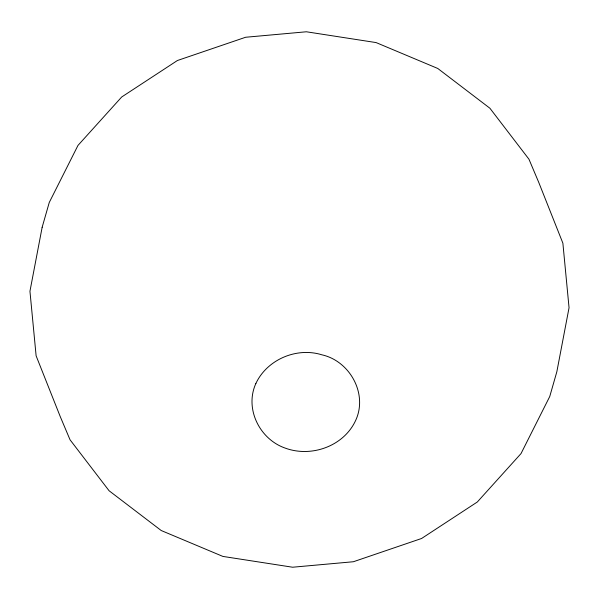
<?xml version="1.0" encoding="UTF-8"?>
<svg xmlns="http://www.w3.org/2000/svg" width="599" height="599" viewBox="0 0 599 599"><rect width="100%" height="100%" fill="white"/><g stroke="black" fill="none" stroke-linecap="round" stroke-linejoin="round"><path stroke-width="0.9" d="M42.155 227.261L29.95 291.264L36.12 355.828L60.229 416.552L70.053 439.808L109.093 490.761L161.228 530.534L222.895 556.419L292.619 567.223L353.38 561.742L421.591 538.486L477.306 502.007L521.018 453.585L549.747 396.516L556.845 371.739L569.05 307.736L562.88 243.172L538.771 182.448L528.947 159.192L489.907 108.239L437.772 68.466L376.105 42.581L306.381 31.777L245.62 37.258L177.409 60.514L121.694 96.993L77.982 145.415L49.253 202.484L42.155 227.261M255.893 383.45C244.392 408.608 259.599 439.224 285.169 448.089C311.323 457.756 343.751 446.27 355.641 420.468C368.078 393.857 349.771 360.95 321.85 354.81C296.745 346.941 267.132 359.46 255.893 383.45"/></g></svg>
